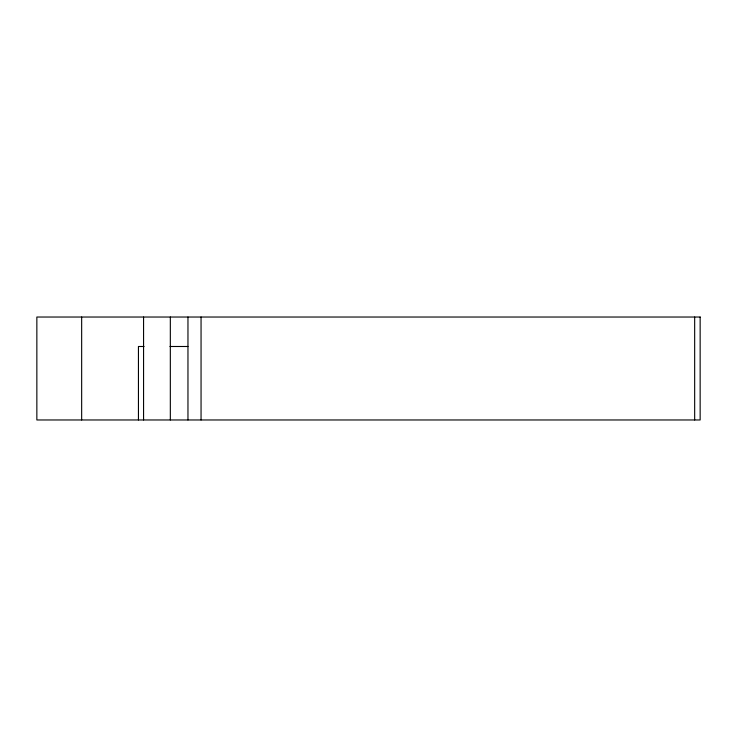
<?xml version="1.0" encoding="UTF-8"?>
<svg xmlns="http://www.w3.org/2000/svg" width="737" height="737" viewBox="0 0 737 737"><rect width="100%" height="100%" fill="white"/><g stroke="black" fill="none" stroke-linecap="round" stroke-linejoin="round"><path stroke-width="1.11" d="M144.065 346.491L138.445 346.491L138.445 419.97M169.952 346.491L187.963 346.491M694.669 317.03L694.669 419.97M201.054 317.03L201.054 419.97M187.963 317.03L187.963 419.97M170.33 317.03L170.33 419.97M143.568 317.03L143.568 419.97M81.66 317.03L81.66 419.97M700.15 317.03L36.85 317.03L36.85 419.97L700.15 419.97L700.15 317.03"/></g></svg>
